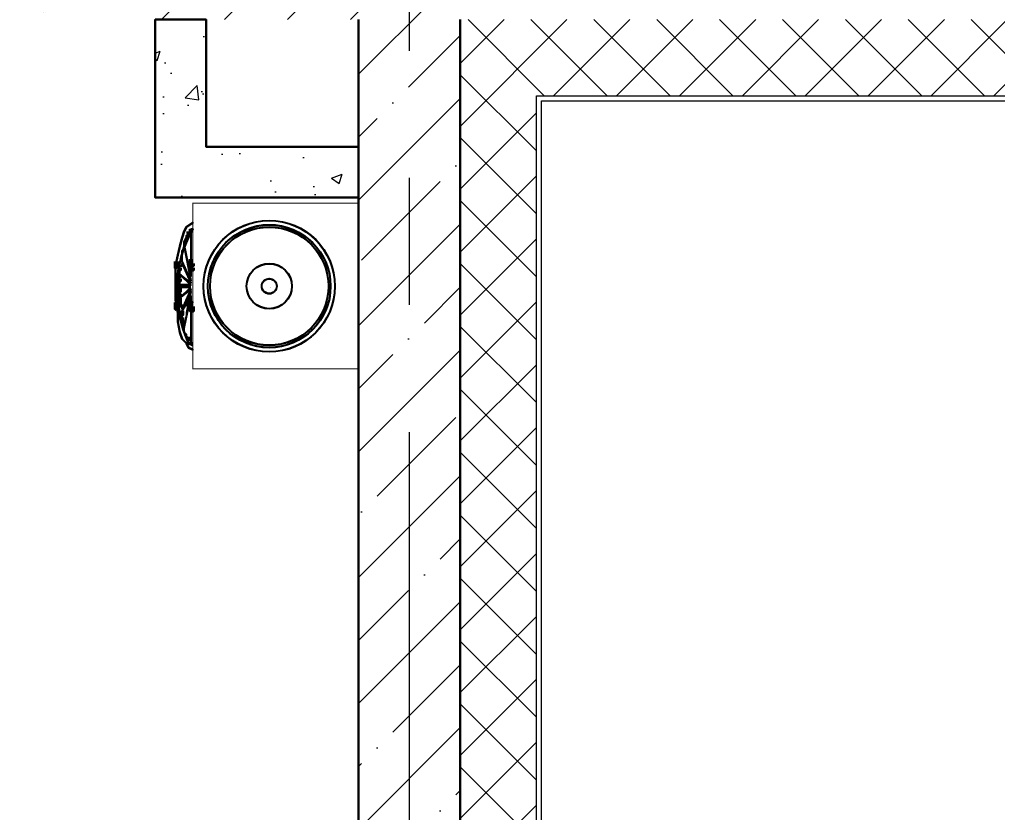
# Model space of a CAD drawing. Header units: millimetres. Extents: x -4447806 to 13389969, y -2188499 to 852203.
# Drawn here: x 4176627 to 4178551, y -612198 to -610639 of the extents above; entities that cross this region are included whole.
import ezdxf
from ezdxf import colors
from ezdxf.entities.mleader import LeaderData, LeaderLine
from ezdxf.math import Vec2, Vec3

# ---------------------------------------------------------------- set-up
doc = ezdxf.new("R2010")
doc.units = ezdxf.units.MM
doc.linetypes.add('CENTER', pattern=[2, 1.25, -0.25, 0.25, -0.25])
for name, color, linetype, lineweight in [('АР_Навесной фасад', 147, 'Continuous', 5), ('АР_Оси', 195, 'Continuous', 9), ('АР_Отметки', 250, 'Continuous', 15), ('АР_Перегородки газоблок', 165, 'Continuous', 30), ('АР_Перегородки газоблок_Штрих', 165, 'Continuous', 5), ('АР_Сущ Несущая стена', 216, 'Continuous', 30), ('АР_Утеплитель', 250, 'Continuous', 9), ('АР_Штриховка монолит', 250, 'Continuous', 9)]:
    doc.layers.add(name, color=color, linetype=linetype, lineweight=lineweight)
doc.layers.add('ТХ_обор_бытовое', color=14, linetype='Continuous')
doc.styles.add('ISOCPEUR', font='isocpeur.ttf', dxfattribs={"width": 0.7})

# ---------------------------------------------------------------- blocks, each defined once
blk = doc.blocks.new('У300')
at = {"layer": 'ТХ_обор_бытовое', "transparency": 33554559}
for points in [[(-230550.5, 67413.5), (-230554.7, 67413.5), (-230554.7, 67409.3), (-230550.5, 67405.1), (-230546.2, 67409.3), (-230546.2, 67413.5)], [(-230550.5, 67413), (-230554.7, 67413), (-230554.7, 67408.8), (-230550.5, 67404.6), (-230546.3, 67408.8), (-230546.3, 67413)], [(-230546.2, 67417.8), (-230550.5, 67417.8), (-230550.5, 67413.5), (-230546.2, 67409.3), (-230542, 67413.5), (-230542, 67417.8)], [(-230546.3, 67417.3), (-230550.5, 67417.3), (-230550.5, 67413), (-230546.3, 67408.8), (-230542, 67413), (-230542, 67417.3)], [(-230575.9, 67354.3), (-230580.1, 67354.3), (-230580.1, 67350), (-230575.9, 67345.8), (-230571.6, 67350), (-230571.6, 67354.3)], [(-230575.9, 67354.3), (-230580.1, 67354.3), (-230580.1, 67350), (-230575.9, 67345.8), (-230571.6, 67350), (-230571.6, 67354.3)], [(-230575.9, 67354.3), (-230580.1, 67354.3), (-230580.1, 67350), (-230575.9, 67345.8), (-230571.6, 67350), (-230571.6, 67354.3)], [(-230575.9, 67354.3), (-230580.1, 67354.3), (-230580.1, 67350), (-230575.9, 67345.8), (-230571.6, 67350), (-230571.6, 67354.3)], [(-230575.9, 67354.3), (-230580.1, 67354.3), (-230580.1, 67350), (-230575.9, 67345.8), (-230571.6, 67350), (-230571.6, 67354.3)], [(-230575.9, 67354.3), (-230580.1, 67354.3), (-230580.1, 67350), (-230575.9, 67345.8), (-230571.6, 67350), (-230571.6, 67354.3)], [(-230575.9, 67353.8), (-230580.1, 67353.8), (-230580.1, 67349.5), (-230575.9, 67345.3), (-230571.7, 67349.5), (-230571.7, 67353.8)], [(-230575.9, 67353.8), (-230580.1, 67353.8), (-230580.1, 67349.5), (-230575.9, 67345.3), (-230571.7, 67349.5), (-230571.7, 67353.8)], [(-230575.9, 67353.8), (-230580.1, 67353.8), (-230580.1, 67349.5), (-230575.9, 67345.3), (-230571.7, 67349.5), (-230571.7, 67353.8)], [(-230575.9, 67353.8), (-230580.1, 67353.8), (-230580.1, 67349.5), (-230575.9, 67345.3), (-230571.7, 67349.5), (-230571.7, 67353.8)], [(-230575.9, 67353.8), (-230580.1, 67353.8), (-230580.1, 67349.5), (-230575.9, 67345.3), (-230571.7, 67349.5), (-230571.7, 67353.8)], [(-230575.9, 67353.8), (-230580.1, 67353.8), (-230580.1, 67349.5), (-230575.9, 67345.3), (-230571.7, 67349.5), (-230571.7, 67353.8)], [(-230571.6, 67354.3), (-230575.9, 67354.3), (-230575.9, 67350), (-230571.6, 67345.8), (-230567.4, 67350), (-230567.4, 67354.3)], [(-230571.6, 67354.3), (-230575.9, 67354.3), (-230575.9, 67350), (-230571.6, 67345.8), (-230567.4, 67350), (-230567.4, 67354.3)], [(-230571.6, 67354.3), (-230575.9, 67354.3), (-230575.9, 67350), (-230571.6, 67345.8), (-230567.4, 67350), (-230567.4, 67354.3)], [(-230571.6, 67354.3), (-230575.9, 67354.3), (-230575.9, 67350), (-230571.6, 67345.8), (-230567.4, 67350), (-230567.4, 67354.3)], [(-230571.6, 67354.3), (-230575.9, 67354.3), (-230575.9, 67350), (-230571.6, 67345.8), (-230567.4, 67350), (-230567.4, 67354.3)], [(-230571.7, 67353.8), (-230575.9, 67353.8), (-230575.9, 67349.5), (-230571.7, 67345.3), (-230567.4, 67349.5), (-230567.4, 67353.8)], [(-230571.7, 67353.8), (-230575.9, 67353.8), (-230575.9, 67349.5), (-230571.7, 67345.3), (-230567.4, 67349.5), (-230567.4, 67353.8)], [(-230571.7, 67353.8), (-230575.9, 67353.8), (-230575.9, 67349.5), (-230571.7, 67345.3), (-230567.4, 67349.5), (-230567.4, 67353.8)], [(-230571.7, 67353.8), (-230575.9, 67353.8), (-230575.9, 67349.5), (-230571.7, 67345.3), (-230567.4, 67349.5), (-230567.4, 67353.8)], [(-230571.7, 67353.8), (-230575.9, 67353.8), (-230575.9, 67349.5), (-230571.7, 67345.3), (-230567.4, 67349.5), (-230567.4, 67353.8)], [(-230546.2, 67358.5), (-230550.5, 67358.5), (-230550.5, 67354.3), (-230546.2, 67350), (-230542, 67354.3), (-230542, 67358.5)], [(-230546.2, 67358.5), (-230550.5, 67358.5), (-230550.5, 67354.3), (-230546.2, 67350), (-230542, 67354.3), (-230542, 67358.5)], [(-230546.3, 67358), (-230550.5, 67358), (-230550.5, 67353.8), (-230546.3, 67349.5), (-230542, 67353.8), (-230542, 67358)], [(-230546.3, 67358), (-230550.5, 67358), (-230550.5, 67353.8), (-230546.3, 67349.5), (-230542, 67353.8), (-230542, 67358)], [(-230546.2, 67354.3), (-230550.5, 67354.3), (-230550.5, 67350), (-230546.2, 67345.8), (-230542, 67350), (-230542, 67354.3)], [(-230546.2, 67354.3), (-230550.5, 67354.3), (-230550.5, 67350), (-230546.2, 67345.8), (-230542, 67350), (-230542, 67354.3)], [(-230546.2, 67354.3), (-230550.5, 67354.3), (-230550.5, 67350), (-230546.2, 67345.8), (-230542, 67350), (-230542, 67354.3)], [(-230546.3, 67353.8), (-230550.5, 67353.8), (-230550.5, 67349.5), (-230546.3, 67345.3), (-230542, 67349.5), (-230542, 67353.8)], [(-230546.3, 67353.8), (-230550.5, 67353.8), (-230550.5, 67349.5), (-230546.3, 67345.3), (-230542, 67349.5), (-230542, 67353.8)], [(-230546.3, 67353.8), (-230550.5, 67353.8), (-230550.5, 67349.5), (-230546.3, 67345.3), (-230542, 67349.5), (-230542, 67353.8)], [(-230575.9, 67350), (-230580.1, 67350), (-230580.1, 67345.8), (-230575.9, 67341.6), (-230571.6, 67345.8), (-230571.6, 67350)], [(-230575.9, 67350), (-230580.1, 67350), (-230580.1, 67345.8), (-230575.9, 67341.6), (-230571.6, 67345.8), (-230571.6, 67350)], [(-230575.9, 67350), (-230580.1, 67350), (-230580.1, 67345.8), (-230575.9, 67341.6), (-230571.6, 67345.8), (-230571.6, 67350)], [(-230575.9, 67350), (-230580.1, 67350), (-230580.1, 67345.8), (-230575.9, 67341.6), (-230571.6, 67345.8), (-230571.6, 67350)], [(-230575.9, 67350), (-230580.1, 67350), (-230580.1, 67345.8), (-230575.9, 67341.6), (-230571.6, 67345.8), (-230571.6, 67350)], [(-230575.9, 67350), (-230580.1, 67350), (-230580.1, 67345.8), (-230575.9, 67341.6), (-230571.6, 67345.8), (-230571.6, 67350)], [(-230575.9, 67350), (-230580.1, 67350), (-230580.1, 67345.8), (-230575.9, 67341.6), (-230571.6, 67345.8), (-230571.6, 67350)], [(-230575.9, 67350), (-230580.1, 67350), (-230580.1, 67345.8), (-230575.9, 67341.6), (-230571.6, 67345.8), (-230571.6, 67350)], [(-230575.9, 67350), (-230580.1, 67350), (-230580.1, 67345.8), (-230575.9, 67341.6), (-230571.6, 67345.8), (-230571.6, 67350)], [(-230575.9, 67350), (-230580.1, 67350), (-230580.1, 67345.8), (-230575.9, 67341.6), (-230571.6, 67345.8), (-230571.6, 67350)], [(-230575.9, 67350), (-230580.1, 67350), (-230580.1, 67345.8), (-230575.9, 67341.6), (-230571.6, 67345.8), (-230571.6, 67350)], [(-230575.9, 67350), (-230580.1, 67350), (-230580.1, 67345.8), (-230575.9, 67341.6), (-230571.6, 67345.8), (-230571.6, 67350)], [(-230575.9, 67350), (-230580.1, 67350), (-230580.1, 67345.8), (-230575.9, 67341.6), (-230571.6, 67345.8), (-230571.6, 67350)], [(-230575.9, 67349.5), (-230580.1, 67349.5), (-230580.1, 67345.3), (-230575.9, 67341.1), (-230571.7, 67345.3), (-230571.7, 67349.5)], [(-230575.9, 67349.5), (-230580.1, 67349.5), (-230580.1, 67345.3), (-230575.9, 67341.1), (-230571.7, 67345.3), (-230571.7, 67349.5)], [(-230575.9, 67349.5), (-230580.1, 67349.5), (-230580.1, 67345.3), (-230575.9, 67341.1), (-230571.7, 67345.3), (-230571.7, 67349.5)], [(-230575.9, 67349.5), (-230580.1, 67349.5), (-230580.1, 67345.3), (-230575.9, 67341.1), (-230571.7, 67345.3), (-230571.7, 67349.5)], [(-230575.9, 67349.5), (-230580.1, 67349.5), (-230580.1, 67345.3), (-230575.9, 67341.1), (-230571.7, 67345.3), (-230571.7, 67349.5)], [(-230575.9, 67349.5), (-230580.1, 67349.5), (-230580.1, 67345.3), (-230575.9, 67341.1), (-230571.7, 67345.3), (-230571.7, 67349.5)], [(-230575.9, 67349.5), (-230580.1, 67349.5), (-230580.1, 67345.3), (-230575.9, 67341.1), (-230571.7, 67345.3), (-230571.7, 67349.5)], [(-230575.9, 67349.5), (-230580.1, 67349.5), (-230580.1, 67345.3), (-230575.9, 67341.1), (-230571.7, 67345.3), (-230571.7, 67349.5)], [(-230575.9, 67349.5), (-230580.1, 67349.5), (-230580.1, 67345.3), (-230575.9, 67341.1), (-230571.7, 67345.3), (-230571.7, 67349.5)], [(-230575.9, 67349.5), (-230580.1, 67349.5), (-230580.1, 67345.3), (-230575.9, 67341.1), (-230571.7, 67345.3), (-230571.7, 67349.5)], [(-230575.9, 67349.5), (-230580.1, 67349.5), (-230580.1, 67345.3), (-230575.9, 67341.1), (-230571.7, 67345.3), (-230571.7, 67349.5)], [(-230575.9, 67349.5), (-230580.1, 67349.5), (-230580.1, 67345.3), (-230575.9, 67341.1), (-230571.7, 67345.3), (-230571.7, 67349.5)], [(-230575.9, 67349.5), (-230580.1, 67349.5), (-230580.1, 67345.3), (-230575.9, 67341.1), (-230571.7, 67345.3), (-230571.7, 67349.5)], [(-230575.9, 67345.8), (-230580.1, 67345.8), (-230580.1, 67341.6), (-230575.9, 67337.3), (-230571.6, 67341.6), (-230571.6, 67345.8)], [(-230575.9, 67345.3), (-230580.1, 67345.3), (-230580.1, 67341.1), (-230575.9, 67336.8), (-230571.7, 67341.1), (-230571.7, 67345.3)], [(-230571.6, 67350), (-230575.9, 67350), (-230575.9, 67345.8), (-230571.6, 67341.6), (-230567.4, 67345.8), (-230567.4, 67350)], [(-230571.6, 67350), (-230575.9, 67350), (-230575.9, 67345.8), (-230571.6, 67341.6), (-230567.4, 67345.8), (-230567.4, 67350)], [(-230571.6, 67350), (-230575.9, 67350), (-230575.9, 67345.8), (-230571.6, 67341.6), (-230567.4, 67345.8), (-230567.4, 67350)], [(-230571.6, 67350), (-230575.9, 67350), (-230575.9, 67345.8), (-230571.6, 67341.6), (-230567.4, 67345.8), (-230567.4, 67350)], [(-230571.6, 67350), (-230575.9, 67350), (-230575.9, 67345.8), (-230571.6, 67341.6), (-230567.4, 67345.8), (-230567.4, 67350)], [(-230571.6, 67350), (-230575.9, 67350), (-230575.9, 67345.8), (-230571.6, 67341.6), (-230567.4, 67345.8), (-230567.4, 67350)], [(-230571.6, 67350), (-230575.9, 67350), (-230575.9, 67345.8), (-230571.6, 67341.6), (-230567.4, 67345.8), (-230567.4, 67350)], [(-230571.6, 67350), (-230575.9, 67350), (-230575.9, 67345.8), (-230571.6, 67341.6), (-230567.4, 67345.8), (-230567.4, 67350)], [(-230571.7, 67349.5), (-230575.9, 67349.5), (-230575.9, 67345.3), (-230571.7, 67341.1), (-230567.4, 67345.3), (-230567.4, 67349.5)], [(-230571.7, 67349.5), (-230575.9, 67349.5), (-230575.9, 67345.3), (-230571.7, 67341.1), (-230567.4, 67345.3), (-230567.4, 67349.5)], [(-230571.7, 67349.5), (-230575.9, 67349.5), (-230575.9, 67345.3), (-230571.7, 67341.1), (-230567.4, 67345.3), (-230567.4, 67349.5)], [(-230571.7, 67349.5), (-230575.9, 67349.5), (-230575.9, 67345.3), (-230571.7, 67341.1), (-230567.4, 67345.3), (-230567.4, 67349.5)], [(-230571.7, 67349.5), (-230575.9, 67349.5), (-230575.9, 67345.3), (-230571.7, 67341.1), (-230567.4, 67345.3), (-230567.4, 67349.5)], [(-230571.7, 67349.5), (-230575.9, 67349.5), (-230575.9, 67345.3), (-230571.7, 67341.1), (-230567.4, 67345.3), (-230567.4, 67349.5)], [(-230571.7, 67349.5), (-230575.9, 67349.5), (-230575.9, 67345.3), (-230571.7, 67341.1), (-230567.4, 67345.3), (-230567.4, 67349.5)], [(-230571.7, 67349.5), (-230575.9, 67349.5), (-230575.9, 67345.3), (-230571.7, 67341.1), (-230567.4, 67345.3), (-230567.4, 67349.5)], [(-230567.4, 67341.1), (-230571.7, 67341.1), (-230571.7, 67336.8), (-230567.4, 67332.6), (-230563.2, 67336.8), (-230563.2, 67341.1)], [(-230567.4, 67341.6), (-230571.6, 67341.6), (-230571.6, 67337.3), (-230567.4, 67333.1), (-230563.2, 67337.3), (-230563.2, 67341.6)], [(-230546.2, 67350), (-230550.5, 67350), (-230550.5, 67345.8), (-230546.2, 67341.6), (-230542, 67345.8), (-230542, 67350)], [(-230546.3, 67349.5), (-230550.5, 67349.5), (-230550.5, 67345.3), (-230546.3, 67341.1), (-230542, 67345.3), (-230542, 67349.5)], [(-230546.2, 67345.8), (-230550.5, 67345.8), (-230550.5, 67341.6), (-230546.2, 67337.3), (-230542, 67341.6), (-230542, 67345.8)], [(-230546.2, 67345.8), (-230550.5, 67345.8), (-230550.5, 67341.6), (-230546.2, 67337.3), (-230542, 67341.6), (-230542, 67345.8)], [(-230546.2, 67345.8), (-230550.5, 67345.8), (-230550.5, 67341.6), (-230546.2, 67337.3), (-230542, 67341.6), (-230542, 67345.8)], [(-230546.2, 67345.8), (-230550.5, 67345.8), (-230550.5, 67341.6), (-230546.2, 67337.3), (-230542, 67341.6), (-230542, 67345.8)], [(-230546.3, 67345.3), (-230550.5, 67345.3), (-230550.5, 67341.1), (-230546.3, 67336.8), (-230542, 67341.1), (-230542, 67345.3)], [(-230546.3, 67345.3), (-230550.5, 67345.3), (-230550.5, 67341.1), (-230546.3, 67336.8), (-230542, 67341.1), (-230542, 67345.3)], [(-230546.3, 67345.3), (-230550.5, 67345.3), (-230550.5, 67341.1), (-230546.3, 67336.8), (-230542, 67341.1), (-230542, 67345.3)], [(-230546.3, 67345.3), (-230550.5, 67345.3), (-230550.5, 67341.1), (-230546.3, 67336.8), (-230542, 67341.1), (-230542, 67345.3)], [(-230542, 67349.5), (-230546.3, 67349.5), (-230546.3, 67345.3), (-230542, 67341.1), (-230537.8, 67345.3), (-230537.8, 67349.5)], [(-230542, 67341.1), (-230546.3, 67341.1), (-230546.3, 67336.8), (-230542, 67332.6), (-230537.8, 67336.8), (-230537.8, 67341.1)], [(-230542, 67341.1), (-230546.3, 67341.1), (-230546.3, 67336.8), (-230542, 67332.6), (-230537.8, 67336.8), (-230537.8, 67341.1)], [(-230542, 67350), (-230546.2, 67350), (-230546.2, 67345.8), (-230542, 67341.6), (-230537.8, 67345.8), (-230537.8, 67350)], [(-230542, 67341.6), (-230546.2, 67341.6), (-230546.2, 67337.3), (-230542, 67333.1), (-230537.8, 67337.3), (-230537.8, 67341.6)], [(-230542, 67341.6), (-230546.2, 67341.6), (-230546.2, 67337.3), (-230542, 67333.1), (-230537.8, 67337.3), (-230537.8, 67341.6)], [(-230567.4, 67328.4), (-230571.7, 67328.4), (-230571.7, 67324.1), (-230567.4, 67319.9), (-230563.2, 67324.1), (-230563.2, 67328.4)], [(-230567.4, 67319.9), (-230571.7, 67319.9), (-230571.7, 67315.7), (-230567.4, 67311.4), (-230563.2, 67315.7), (-230563.2, 67319.9)], [(-230567.4, 67328.9), (-230571.6, 67328.9), (-230571.6, 67324.6), (-230567.4, 67320.4), (-230563.2, 67324.6), (-230563.2, 67328.9)], [(-230567.4, 67320.4), (-230571.6, 67320.4), (-230571.6, 67316.2), (-230567.4, 67311.9), (-230563.2, 67316.2), (-230563.2, 67320.4)], [(-230567.4, 67307.2), (-230571.7, 67307.2), (-230571.7, 67303), (-230567.4, 67298.7), (-230563.2, 67303), (-230563.2, 67307.2)], [(-230567.4, 67303), (-230571.7, 67303), (-230571.7, 67298.7), (-230567.4, 67294.5), (-230563.2, 67298.7), (-230563.2, 67303)], [(-230567.4, 67303), (-230571.7, 67303), (-230571.7, 67298.7), (-230567.4, 67294.5), (-230563.2, 67298.7), (-230563.2, 67303)], [(-230567.4, 67298.7), (-230571.7, 67298.7), (-230571.7, 67294.5), (-230567.4, 67290.3), (-230563.2, 67294.5), (-230563.2, 67298.7)], [(-230567.4, 67298.7), (-230571.7, 67298.7), (-230571.7, 67294.5), (-230567.4, 67290.3), (-230563.2, 67294.5), (-230563.2, 67298.7)], [(-230567.4, 67298.7), (-230571.7, 67298.7), (-230571.7, 67294.5), (-230567.4, 67290.3), (-230563.2, 67294.5), (-230563.2, 67298.7)], [(-230567.4, 67298.7), (-230571.7, 67298.7), (-230571.7, 67294.5), (-230567.4, 67290.3), (-230563.2, 67294.5), (-230563.2, 67298.7)], [(-230567.4, 67307.7), (-230571.6, 67307.7), (-230571.6, 67303.5), (-230567.4, 67299.2), (-230563.2, 67303.5), (-230563.2, 67307.7)], [(-230567.4, 67303.5), (-230571.6, 67303.5), (-230571.6, 67299.2), (-230567.4, 67295), (-230563.2, 67299.2), (-230563.2, 67303.5)], [(-230567.4, 67303.5), (-230571.6, 67303.5), (-230571.6, 67299.2), (-230567.4, 67295), (-230563.2, 67299.2), (-230563.2, 67303.5)], [(-230567.4, 67299.2), (-230571.6, 67299.2), (-230571.6, 67295), (-230567.4, 67290.8), (-230563.2, 67295), (-230563.2, 67299.2)], [(-230567.4, 67299.2), (-230571.6, 67299.2), (-230571.6, 67295), (-230567.4, 67290.8), (-230563.2, 67295), (-230563.2, 67299.2)], [(-230567.4, 67299.2), (-230571.6, 67299.2), (-230571.6, 67295), (-230567.4, 67290.8), (-230563.2, 67295), (-230563.2, 67299.2)], [(-230567.4, 67299.2), (-230571.6, 67299.2), (-230571.6, 67295), (-230567.4, 67290.8), (-230563.2, 67295), (-230563.2, 67299.2)], [(-230567.4, 67290.3), (-230571.7, 67290.3), (-230571.7, 67286), (-230567.4, 67281.8), (-230563.2, 67286), (-230563.2, 67290.3)], [(-230567.4, 67281.8), (-230571.7, 67281.8), (-230571.7, 67277.6), (-230567.4, 67273.3), (-230563.2, 67277.6), (-230563.2, 67281.8)], [(-230567.4, 67281.8), (-230571.7, 67281.8), (-230571.7, 67277.6), (-230567.4, 67273.3), (-230563.2, 67277.6), (-230563.2, 67281.8)], [(-230567.4, 67277.6), (-230571.7, 67277.6), (-230571.7, 67273.3), (-230567.4, 67269.1), (-230563.2, 67273.3), (-230563.2, 67277.6)], [(-230567.4, 67290.8), (-230571.6, 67290.8), (-230571.6, 67286.5), (-230567.4, 67282.3), (-230563.2, 67286.5), (-230563.2, 67290.8)], [(-230567.4, 67282.3), (-230571.6, 67282.3), (-230571.6, 67278.1), (-230567.4, 67273.8), (-230563.2, 67278.1), (-230563.2, 67282.3)], [(-230567.4, 67282.3), (-230571.6, 67282.3), (-230571.6, 67278.1), (-230567.4, 67273.8), (-230563.2, 67278.1), (-230563.2, 67282.3)], [(-230567.4, 67278.1), (-230571.6, 67278.1), (-230571.6, 67273.8), (-230567.4, 67269.6), (-230563.2, 67273.8), (-230563.2, 67278.1)], [(-230575.9, 67273.8), (-230580.1, 67273.8), (-230580.1, 67269.6), (-230575.9, 67265.4), (-230571.6, 67269.6), (-230571.6, 67273.8)], [(-230575.9, 67273.8), (-230580.1, 67273.8), (-230580.1, 67269.6), (-230575.9, 67265.4), (-230571.6, 67269.6), (-230571.6, 67273.8)], [(-230575.9, 67273.3), (-230580.1, 67273.3), (-230580.1, 67269.1), (-230575.9, 67264.9), (-230571.7, 67269.1), (-230571.7, 67273.3)], [(-230575.9, 67273.3), (-230580.1, 67273.3), (-230580.1, 67269.1), (-230575.9, 67264.9), (-230571.7, 67269.1), (-230571.7, 67273.3)], [(-230575.9, 67269.6), (-230580.1, 67269.6), (-230580.1, 67265.4), (-230575.9, 67261.1), (-230571.6, 67265.4), (-230571.6, 67269.6)], [(-230575.9, 67269.6), (-230580.1, 67269.6), (-230580.1, 67265.4), (-230575.9, 67261.1), (-230571.6, 67265.4), (-230571.6, 67269.6)], [(-230575.9, 67269.6), (-230580.1, 67269.6), (-230580.1, 67265.4), (-230575.9, 67261.1), (-230571.6, 67265.4), (-230571.6, 67269.6)], [(-230575.9, 67269.6), (-230580.1, 67269.6), (-230580.1, 67265.4), (-230575.9, 67261.1), (-230571.6, 67265.4), (-230571.6, 67269.6)], [(-230575.9, 67269.6), (-230580.1, 67269.6), (-230580.1, 67265.4), (-230575.9, 67261.1), (-230571.6, 67265.4), (-230571.6, 67269.6)], [(-230575.9, 67269.6), (-230580.1, 67269.6), (-230580.1, 67265.4), (-230575.9, 67261.1), (-230571.6, 67265.4), (-230571.6, 67269.6)], [(-230575.9, 67269.6), (-230580.1, 67269.6), (-230580.1, 67265.4), (-230575.9, 67261.1), (-230571.6, 67265.4), (-230571.6, 67269.6)], [(-230575.9, 67269.6), (-230580.1, 67269.6), (-230580.1, 67265.4), (-230575.9, 67261.1), (-230571.6, 67265.4), (-230571.6, 67269.6)], [(-230575.9, 67269.6), (-230580.1, 67269.6), (-230580.1, 67265.4), (-230575.9, 67261.1), (-230571.6, 67265.4), (-230571.6, 67269.6)], [(-230575.9, 67269.1), (-230580.1, 67269.1), (-230580.1, 67264.9), (-230575.9, 67260.6), (-230571.7, 67264.9), (-230571.7, 67269.1)], [(-230575.9, 67269.1), (-230580.1, 67269.1), (-230580.1, 67264.9), (-230575.9, 67260.6), (-230571.7, 67264.9), (-230571.7, 67269.1)], [(-230575.9, 67269.1), (-230580.1, 67269.1), (-230580.1, 67264.9), (-230575.9, 67260.6), (-230571.7, 67264.9), (-230571.7, 67269.1)], [(-230575.9, 67269.1), (-230580.1, 67269.1), (-230580.1, 67264.9), (-230575.9, 67260.6), (-230571.7, 67264.9), (-230571.7, 67269.1)], [(-230575.9, 67269.1), (-230580.1, 67269.1), (-230580.1, 67264.9), (-230575.9, 67260.6), (-230571.7, 67264.9), (-230571.7, 67269.1)], [(-230575.9, 67269.1), (-230580.1, 67269.1), (-230580.1, 67264.9), (-230575.9, 67260.6), (-230571.7, 67264.9), (-230571.7, 67269.1)], [(-230575.9, 67269.1), (-230580.1, 67269.1), (-230580.1, 67264.9), (-230575.9, 67260.6), (-230571.7, 67264.9), (-230571.7, 67269.1)], [(-230575.9, 67269.1), (-230580.1, 67269.1), (-230580.1, 67264.9), (-230575.9, 67260.6), (-230571.7, 67264.9), (-230571.7, 67269.1)], [(-230575.9, 67269.1), (-230580.1, 67269.1), (-230580.1, 67264.9), (-230575.9, 67260.6), (-230571.7, 67264.9), (-230571.7, 67269.1)], [(-230575.9, 67265.4), (-230580.1, 67265.4), (-230580.1, 67261.1), (-230575.9, 67256.9), (-230571.6, 67261.1), (-230571.6, 67265.4)], [(-230575.9, 67265.4), (-230580.1, 67265.4), (-230580.1, 67261.1), (-230575.9, 67256.9), (-230571.6, 67261.1), (-230571.6, 67265.4)], [(-230575.9, 67265.4), (-230580.1, 67265.4), (-230580.1, 67261.1), (-230575.9, 67256.9), (-230571.6, 67261.1), (-230571.6, 67265.4)], [(-230575.9, 67265.4), (-230580.1, 67265.4), (-230580.1, 67261.1), (-230575.9, 67256.9), (-230571.6, 67261.1), (-230571.6, 67265.4)], [(-230575.9, 67265.4), (-230580.1, 67265.4), (-230580.1, 67261.1), (-230575.9, 67256.9), (-230571.6, 67261.1), (-230571.6, 67265.4)], [(-230575.9, 67264.9), (-230580.1, 67264.9), (-230580.1, 67260.6), (-230575.9, 67256.4), (-230571.7, 67260.6), (-230571.7, 67264.9)], [(-230575.9, 67264.9), (-230580.1, 67264.9), (-230580.1, 67260.6), (-230575.9, 67256.4), (-230571.7, 67260.6), (-230571.7, 67264.9)], [(-230575.9, 67264.9), (-230580.1, 67264.9), (-230580.1, 67260.6), (-230575.9, 67256.4), (-230571.7, 67260.6), (-230571.7, 67264.9)], [(-230575.9, 67264.9), (-230580.1, 67264.9), (-230580.1, 67260.6), (-230575.9, 67256.4), (-230571.7, 67260.6), (-230571.7, 67264.9)], [(-230575.9, 67264.9), (-230580.1, 67264.9), (-230580.1, 67260.6), (-230575.9, 67256.4), (-230571.7, 67260.6), (-230571.7, 67264.9)], [(-230571.6, 67269.6), (-230575.9, 67269.6), (-230575.9, 67265.4), (-230571.6, 67261.1), (-230567.4, 67265.4), (-230567.4, 67269.6)], [(-230571.6, 67269.6), (-230575.9, 67269.6), (-230575.9, 67265.4), (-230571.6, 67261.1), (-230567.4, 67265.4), (-230567.4, 67269.6)], [(-230571.6, 67269.6), (-230575.9, 67269.6), (-230575.9, 67265.4), (-230571.6, 67261.1), (-230567.4, 67265.4), (-230567.4, 67269.6)], [(-230571.6, 67269.6), (-230575.9, 67269.6), (-230575.9, 67265.4), (-230571.6, 67261.1), (-230567.4, 67265.4), (-230567.4, 67269.6)], [(-230571.6, 67269.6), (-230575.9, 67269.6), (-230575.9, 67265.4), (-230571.6, 67261.1), (-230567.4, 67265.4), (-230567.4, 67269.6)], [(-230571.6, 67269.6), (-230575.9, 67269.6), (-230575.9, 67265.4), (-230571.6, 67261.1), (-230567.4, 67265.4), (-230567.4, 67269.6)], [(-230571.6, 67269.6), (-230575.9, 67269.6), (-230575.9, 67265.4), (-230571.6, 67261.1), (-230567.4, 67265.4), (-230567.4, 67269.6)], [(-230571.6, 67269.6), (-230575.9, 67269.6), (-230575.9, 67265.4), (-230571.6, 67261.1), (-230567.4, 67265.4), (-230567.4, 67269.6)], [(-230571.6, 67269.6), (-230575.9, 67269.6), (-230575.9, 67265.4), (-230571.6, 67261.1), (-230567.4, 67265.4), (-230567.4, 67269.6)], [(-230571.7, 67269.1), (-230575.9, 67269.1), (-230575.9, 67264.9), (-230571.7, 67260.6), (-230567.4, 67264.9), (-230567.4, 67269.1)], [(-230571.7, 67269.1), (-230575.9, 67269.1), (-230575.9, 67264.9), (-230571.7, 67260.6), (-230567.4, 67264.9), (-230567.4, 67269.1)], [(-230571.7, 67269.1), (-230575.9, 67269.1), (-230575.9, 67264.9), (-230571.7, 67260.6), (-230567.4, 67264.9), (-230567.4, 67269.1)], [(-230571.7, 67269.1), (-230575.9, 67269.1), (-230575.9, 67264.9), (-230571.7, 67260.6), (-230567.4, 67264.9), (-230567.4, 67269.1)], [(-230571.7, 67269.1), (-230575.9, 67269.1), (-230575.9, 67264.9), (-230571.7, 67260.6), (-230567.4, 67264.9), (-230567.4, 67269.1)], [(-230571.7, 67269.1), (-230575.9, 67269.1), (-230575.9, 67264.9), (-230571.7, 67260.6), (-230567.4, 67264.9), (-230567.4, 67269.1)], [(-230571.7, 67269.1), (-230575.9, 67269.1), (-230575.9, 67264.9), (-230571.7, 67260.6), (-230567.4, 67264.9), (-230567.4, 67269.1)], [(-230571.7, 67269.1), (-230575.9, 67269.1), (-230575.9, 67264.9), (-230571.7, 67260.6), (-230567.4, 67264.9), (-230567.4, 67269.1)], [(-230571.7, 67269.1), (-230575.9, 67269.1), (-230575.9, 67264.9), (-230571.7, 67260.6), (-230567.4, 67264.9), (-230567.4, 67269.1)], [(-230571.6, 67265.4), (-230575.9, 67265.4), (-230575.9, 67261.1), (-230571.6, 67256.9), (-230567.4, 67261.1), (-230567.4, 67265.4)], [(-230571.6, 67265.4), (-230575.9, 67265.4), (-230575.9, 67261.1), (-230571.6, 67256.9), (-230567.4, 67261.1), (-230567.4, 67265.4)], [(-230571.6, 67265.4), (-230575.9, 67265.4), (-230575.9, 67261.1), (-230571.6, 67256.9), (-230567.4, 67261.1), (-230567.4, 67265.4)], [(-230571.7, 67264.9), (-230575.9, 67264.9), (-230575.9, 67260.6), (-230571.7, 67256.4), (-230567.4, 67260.6), (-230567.4, 67264.9)], [(-230571.7, 67264.9), (-230575.9, 67264.9), (-230575.9, 67260.6), (-230571.7, 67256.4), (-230567.4, 67260.6), (-230567.4, 67264.9)], [(-230571.7, 67264.9), (-230575.9, 67264.9), (-230575.9, 67260.6), (-230571.7, 67256.4), (-230567.4, 67260.6), (-230567.4, 67264.9)], [(-230567.4, 67273.3), (-230571.7, 67273.3), (-230571.7, 67269.1), (-230567.4, 67264.9), (-230563.2, 67269.1), (-230563.2, 67273.3)], [(-230567.4, 67273.8), (-230571.6, 67273.8), (-230571.6, 67269.6), (-230567.4, 67265.4), (-230563.2, 67269.6), (-230563.2, 67273.8)], [(-230563.2, 67269.6), (-230567.4, 67269.6), (-230567.4, 67265.4), (-230563.2, 67261.1), (-230558.9, 67265.4), (-230558.9, 67269.6)], [(-230563.2, 67269.1), (-230567.4, 67269.1), (-230567.4, 67264.9), (-230563.2, 67260.6), (-230559, 67264.9), (-230559, 67269.1)], [(-230563.2, 67256.9), (-230567.4, 67256.9), (-230567.4, 67252.7), (-230563.2, 67248.4), (-230558.9, 67252.7), (-230558.9, 67256.9)], [(-230563.2, 67256.4), (-230567.4, 67256.4), (-230567.4, 67252.2), (-230563.2, 67247.9), (-230559, 67252.2), (-230559, 67256.4)], [(-230550.5, 67269.6), (-230554.7, 67269.6), (-230554.7, 67265.4), (-230550.5, 67261.1), (-230546.2, 67265.4), (-230546.2, 67269.6)], [(-230550.5, 67269.6), (-230554.7, 67269.6), (-230554.7, 67265.4), (-230550.5, 67261.1), (-230546.2, 67265.4), (-230546.2, 67269.6)], [(-230550.5, 67269.1), (-230554.7, 67269.1), (-230554.7, 67264.9), (-230550.5, 67260.6), (-230546.3, 67264.9), (-230546.3, 67269.1)], [(-230550.5, 67269.1), (-230554.7, 67269.1), (-230554.7, 67264.9), (-230550.5, 67260.6), (-230546.3, 67264.9), (-230546.3, 67269.1)], [(-230546.2, 67273.8), (-230550.5, 67273.8), (-230550.5, 67269.6), (-230546.2, 67265.4), (-230542, 67269.6), (-230542, 67273.8)], [(-230546.2, 67273.8), (-230550.5, 67273.8), (-230550.5, 67269.6), (-230546.2, 67265.4), (-230542, 67269.6), (-230542, 67273.8)], [(-230546.2, 67273.8), (-230550.5, 67273.8), (-230550.5, 67269.6), (-230546.2, 67265.4), (-230542, 67269.6), (-230542, 67273.8)], [(-230546.2, 67273.8), (-230550.5, 67273.8), (-230550.5, 67269.6), (-230546.2, 67265.4), (-230542, 67269.6), (-230542, 67273.8)], [(-230546.3, 67273.3), (-230550.5, 67273.3), (-230550.5, 67269.1), (-230546.3, 67264.9), (-230542, 67269.1), (-230542, 67273.3)], [(-230546.3, 67273.3), (-230550.5, 67273.3), (-230550.5, 67269.1), (-230546.3, 67264.9), (-230542, 67269.1), (-230542, 67273.3)], [(-230546.3, 67273.3), (-230550.5, 67273.3), (-230550.5, 67269.1), (-230546.3, 67264.9), (-230542, 67269.1), (-230542, 67273.3)], [(-230546.3, 67273.3), (-230550.5, 67273.3), (-230550.5, 67269.1), (-230546.3, 67264.9), (-230542, 67269.1), (-230542, 67273.3)], [(-230546.2, 67269.6), (-230550.5, 67269.6), (-230550.5, 67265.4), (-230546.2, 67261.1), (-230542, 67265.4), (-230542, 67269.6)], [(-230546.2, 67269.6), (-230550.5, 67269.6), (-230550.5, 67265.4), (-230546.2, 67261.1), (-230542, 67265.4), (-230542, 67269.6)], [(-230546.3, 67269.1), (-230550.5, 67269.1), (-230550.5, 67264.9), (-230546.3, 67260.6), (-230542, 67264.9), (-230542, 67269.1)], [(-230546.3, 67269.1), (-230550.5, 67269.1), (-230550.5, 67264.9), (-230546.3, 67260.6), (-230542, 67264.9), (-230542, 67269.1)], [(-230546.2, 67265.4), (-230550.5, 67265.4), (-230550.5, 67261.1), (-230546.2, 67256.9), (-230542, 67261.1), (-230542, 67265.4)], [(-230546.2, 67265.4), (-230550.5, 67265.4), (-230550.5, 67261.1), (-230546.2, 67256.9), (-230542, 67261.1), (-230542, 67265.4)], [(-230546.3, 67264.9), (-230550.5, 67264.9), (-230550.5, 67260.6), (-230546.3, 67256.4), (-230542, 67260.6), (-230542, 67264.9)], [(-230546.3, 67264.9), (-230550.5, 67264.9), (-230550.5, 67260.6), (-230546.3, 67256.4), (-230542, 67260.6), (-230542, 67264.9)], [(-230546.2, 67261.1), (-230550.5, 67261.1), (-230550.5, 67256.9), (-230546.2, 67252.7), (-230542, 67256.9), (-230542, 67261.1)], [(-230546.2, 67261.1), (-230550.5, 67261.1), (-230550.5, 67256.9), (-230546.2, 67252.7), (-230542, 67256.9), (-230542, 67261.1)], [(-230546.3, 67260.6), (-230550.5, 67260.6), (-230550.5, 67256.4), (-230546.3, 67252.2), (-230542, 67256.4), (-230542, 67260.6)], [(-230546.3, 67260.6), (-230550.5, 67260.6), (-230550.5, 67256.4), (-230546.3, 67252.2), (-230542, 67256.4), (-230542, 67260.6)], [(-230542, 67264.9), (-230546.3, 67264.9), (-230546.3, 67260.6), (-230542, 67256.4), (-230537.8, 67260.6), (-230537.8, 67264.9)], [(-230542, 67260.6), (-230546.3, 67260.6), (-230546.3, 67256.4), (-230542, 67252.2), (-230537.8, 67256.4), (-230537.8, 67260.6)], [(-230542, 67260.6), (-230546.3, 67260.6), (-230546.3, 67256.4), (-230542, 67252.2), (-230537.8, 67256.4), (-230537.8, 67260.6)], [(-230542, 67265.4), (-230546.2, 67265.4), (-230546.2, 67261.1), (-230542, 67256.9), (-230537.8, 67261.1), (-230537.8, 67265.4)], [(-230542, 67261.1), (-230546.2, 67261.1), (-230546.2, 67256.9), (-230542, 67252.7), (-230537.8, 67256.9), (-230537.8, 67261.1)], [(-230542, 67261.1), (-230546.2, 67261.1), (-230546.2, 67256.9), (-230542, 67252.7), (-230537.8, 67256.9), (-230537.8, 67261.1)], [(-230563.2, 67252.7), (-230567.4, 67252.7), (-230567.4, 67248.4), (-230563.2, 67244.2), (-230558.9, 67248.4), (-230558.9, 67252.7)], [(-230563.2, 67252.2), (-230567.4, 67252.2), (-230567.4, 67247.9), (-230563.2, 67243.7), (-230559, 67247.9), (-230559, 67252.2)], [(-230563.2, 67244.2), (-230567.4, 67244.2), (-230567.4, 67240), (-230563.2, 67235.7), (-230558.9, 67240), (-230558.9, 67244.2)], [(-230563.2, 67243.7), (-230567.4, 67243.7), (-230567.4, 67239.5), (-230563.2, 67235.2), (-230559, 67239.5), (-230559, 67243.7)], [(-230563.2, 67240), (-230567.4, 67240), (-230567.4, 67235.7), (-230563.2, 67231.5), (-230558.9, 67235.7), (-230558.9, 67240)], [(-230563.2, 67239.5), (-230567.4, 67239.5), (-230567.4, 67235.2), (-230563.2, 67231), (-230559, 67235.2), (-230559, 67239.5)], [(-230550.5, 67206.1), (-230554.7, 67206.1), (-230554.7, 67201.9), (-230550.5, 67197.6), (-230546.2, 67201.9), (-230546.2, 67206.1)], [(-230550.5, 67205.6), (-230554.7, 67205.6), (-230554.7, 67201.4), (-230550.5, 67197.1), (-230546.3, 67201.4), (-230546.3, 67205.6)]]:
    blk.add_hatch(color=256, dxfattribs=at).paths.add_polyline_path(points)
at = {"layer": 'ТХ_обор_бытовое', "const_width": 2}
blk.add_lwpolyline([(-230216, 67468.6), (-230216, 67142.6), (-230542, 67142.6), (-230542, 67468.6)], close=True, dxfattribs=at)
at = {"layer": 'ТХ_обор_бытовое'}
for points in [[(-230550.5, 67184.9), (-230554.7, 67193.4), (-230563.2, 67201.9), (-230567.4, 67214.6), (-230571.6, 67235.7), (-230571.6, 67252.7), (-230575.9, 67278.1), (-230575.9, 67299.2), (-230575.9, 67324.6), (-230575.9, 67345.8), (-230571.6, 67367), (-230567.4, 67383.9), (-230563.2, 67400.8), (-230558.9, 67413.5), (-230554.7, 67422), (-230542, 67430.5), (-230554.7, 67422), (-230558.9, 67413.5), (-230563.2, 67400.8), (-230567.4, 67383.9), (-230571.6, 67367), (-230575.9, 67345.8), (-230575.9, 67324.6), (-230575.9, 67299.2), (-230575.9, 67278.1), (-230571.6, 67252.7), (-230571.6, 67235.7), (-230567.4, 67214.6), (-230563.2, 67201.9), (-230554.7, 67193.4), (-230550.5, 67184.9), (-230542, 67180.7), (-230550.5, 67184.9), (-230554.7, 67193.4), (-230563.2, 67201.9), (-230567.4, 67214.6), (-230571.6, 67235.7), (-230571.6, 67252.7), (-230575.9, 67278.1), (-230575.9, 67299.2), (-230575.9, 67324.6), (-230575.9, 67345.8), (-230571.6, 67367), (-230567.4, 67383.9), (-230563.2, 67400.8), (-230558.9, 67413.5), (-230554.7, 67422), (-230542, 67430.5)], [(-230571.6, 67367), (-230575.9, 67345.8), (-230575.9, 67324.6), (-230575.9, 67299.2), (-230575.9, 67278.1)], [(-230542, 67354.3), (-230546.2, 67354.3), (-230546.2, 67350), (-230550.5, 67350), (-230550.5, 67345.8), (-230546.2, 67345.8), (-230546.2, 67341.6), (-230542, 67337.3), (-230546.2, 67341.6), (-230546.2, 67345.8), (-230550.5, 67345.8), (-230550.5, 67350), (-230546.2, 67350), (-230546.2, 67354.3)], [(-230575.9, 67350), (-230575.9, 67345.8), (-230575.9, 67350), (-230571.6, 67350), (-230571.6, 67345.8), (-230575.9, 67345.8)], [(-230542, 67350), (-230546.2, 67350), (-230546.2, 67345.8), (-230542, 67345.8)], [(-230567.4, 67278.1), (-230571.6, 67299.2)], [(-230389.6, 67303.5), (-230389.6, 67303.5)], [(-230542, 67265.4), (-230546.2, 67265.4), (-230546.2, 67261.1), (-230542, 67261.1)], [(-230542, 67193.4), (-230546.2, 67193.4), (-230550.5, 67193.4), (-230542, 67189.2)], [(-230542, 67180.7), (-230550.5, 67184.9), (-230542, 67180.7)]]:
    blk.add_lwpolyline(points, dxfattribs=at)
at = {"layer": 'ТХ_обор_бытовое', "elevation": -0.6}
for points in [[(-230550.5, 67184.4), (-230554.7, 67192.9), (-230563.2, 67201.4), (-230567.4, 67214.1), (-230571.7, 67235.2), (-230571.7, 67252.2), (-230575.9, 67277.6), (-230575.9, 67298.7), (-230575.9, 67324.1), (-230575.9, 67345.3), (-230571.7, 67366.5), (-230567.4, 67383.4), (-230563.2, 67400.3), (-230559, 67413), (-230554.7, 67421.5), (-230542, 67430), (-230554.7, 67421.5), (-230559, 67413), (-230563.2, 67400.3), (-230567.4, 67383.4), (-230571.7, 67366.5), (-230575.9, 67345.3), (-230575.9, 67324.1), (-230575.9, 67298.7), (-230575.9, 67277.6), (-230571.7, 67252.2), (-230571.7, 67235.2), (-230567.4, 67214.1), (-230563.2, 67201.4), (-230554.7, 67192.9), (-230550.5, 67184.4), (-230542, 67180.2), (-230550.5, 67184.4), (-230554.7, 67192.9), (-230563.2, 67201.4), (-230567.4, 67214.1), (-230571.7, 67235.2), (-230571.7, 67252.2), (-230575.9, 67277.6), (-230575.9, 67298.7), (-230575.9, 67324.1), (-230575.9, 67345.3), (-230571.7, 67366.5), (-230567.4, 67383.4), (-230563.2, 67400.3), (-230559, 67413), (-230554.7, 67421.5), (-230542, 67430)], [(-230571.7, 67366.5), (-230575.9, 67345.3), (-230575.9, 67324.1), (-230575.9, 67298.7), (-230575.9, 67277.6)], [(-230542, 67353.8), (-230546.3, 67353.8), (-230546.3, 67349.5), (-230550.5, 67349.5), (-230550.5, 67345.3), (-230546.3, 67345.3), (-230546.3, 67341.1), (-230542, 67336.8), (-230546.3, 67341.1), (-230546.3, 67345.3), (-230550.5, 67345.3), (-230550.5, 67349.5), (-230546.3, 67349.5), (-230546.3, 67353.8)], [(-230575.9, 67349.5), (-230575.9, 67345.3), (-230575.9, 67349.5), (-230571.7, 67349.5), (-230571.7, 67345.3), (-230575.9, 67345.3)], [(-230542, 67349.5), (-230546.3, 67349.5), (-230546.3, 67345.3), (-230542, 67345.3)], [(-230567.4, 67277.6), (-230571.7, 67298.7)], [(-230389.6, 67303), (-230389.6, 67303)], [(-230542, 67264.9), (-230546.3, 67264.9), (-230546.3, 67260.6), (-230542, 67260.6)], [(-230542, 67192.9), (-230546.3, 67192.9), (-230550.5, 67192.9), (-230542, 67188.7)], [(-230542, 67180.2), (-230550.5, 67184.4), (-230542, 67180.2)]]:
    blk.add_lwpolyline(points, dxfattribs=at)
at = {"layer": 'ТХ_обор_бытовое'}
blk.add_lwpolyline([(-230546.2, 67417.8), (-230542, 67417.8, 0.248454), (-230550.5, 67193.4, -0.207133)], format="xyb", close=True, dxfattribs=at)
at = {"layer": 'ТХ_обор_бытовое', "elevation": -0.6}
blk.add_lwpolyline([(-230546.3, 67417.3), (-230542, 67417.3, 0.248454), (-230550.5, 67192.9, -0.207133)], format="xyb", close=True, dxfattribs=at)
for points in [[(-230546.3, 67324.1), (-230559, 67387.6), (-230559, 67391.9), (-230554.7, 67400.3), (-230554.7, 67404.6), (-230550.5, 67408.8), (-230546.3, 67413)], [(-230546.3, 67315.7), (-230563.2, 67353.8), (-230563.2, 67358), (-230563.2, 67362.2), (-230563.2, 67366.5), (-230563.2, 67370.7), (-230563.2, 67374.9), (-230559, 67379.2), (-230559, 67383.4)], [(-230567.4, 67328.4), (-230567.4, 67332.6), (-230567.4, 67336.8), (-230567.4, 67341.1), (-230567.4, 67345.3), (-230563.2, 67345.3), (-230563.2, 67349.5), (-230546.3, 67311.4)], [(-230567.4, 67307.2), (-230567.4, 67311.4), (-230567.4, 67315.7), (-230567.4, 67319.9), (-230567.4, 67324.1), (-230567.4, 67328.4), (-230546.3, 67307.2)], [(-230546.3, 67303), (-230567.4, 67303), (-230567.4, 67298.7), (-230567.4, 67294.5), (-230567.4, 67290.3), (-230567.4, 67286), (-230567.4, 67281.8)], [(-230567.4, 67269.1), (-230567.4, 67273.3), (-230567.4, 67277.6), (-230567.4, 67281.8), (-230546.3, 67298.7), (-230563.2, 67260.6), (-230563.2, 67264.9), (-230567.4, 67264.9)], [(-230563.2, 67256.4), (-230550.5, 67277.6), (-230550.5, 67281.8), (-230546.3, 67294.5), (-230554.7, 67252.2), (-230554.7, 67247.9), (-230559, 67226.8), (-230559, 67231), (-230563.2, 67235.2), (-230563.2, 67239.5), (-230563.2, 67243.7), (-230563.2, 67247.9), (-230563.2, 67252.2)], [(-230546.3, 67192.9), (-230546.3, 67197.1), (-230550.5, 67201.4), (-230554.7, 67205.6), (-230554.7, 67209.8), (-230559, 67214.1), (-230559, 67218.3), (-230559, 67222.5), (-230546.3, 67286)], [(-230571.7, 67264.9), (-230571.7, 67269.1), (-230575.9, 67269.1), (-230575.9, 67264.9), (-230575.9, 67260.6), (-230571.7, 67260.6)], [(-230542, 67256.4), (-230546.3, 67256.4), (-230546.3, 67260.6), (-230550.5, 67264.9), (-230546.3, 67269.1), (-230546.3, 67273.3), (-230542, 67273.3), (-230546.3, 67273.3), (-230546.3, 67269.1), (-230550.5, 67264.9), (-230546.3, 67260.6), (-230546.3, 67256.4)]]:
    blk.add_lwpolyline(points, close=True, dxfattribs=at)
at = {"layer": 'ТХ_обор_бытовое'}
for points in [[(-230546.2, 67324.6), (-230558.9, 67388.1), (-230558.9, 67392.4), (-230554.7, 67400.8), (-230554.7, 67405.1), (-230550.5, 67409.3), (-230546.2, 67413.5)], [(-230546.2, 67316.2), (-230563.2, 67354.3), (-230563.2, 67358.5), (-230563.2, 67362.7), (-230563.2, 67367), (-230563.2, 67371.2), (-230563.2, 67375.4), (-230558.9, 67379.7), (-230558.9, 67383.9)], [(-230567.4, 67328.9), (-230567.4, 67333.1), (-230567.4, 67337.3), (-230567.4, 67341.6), (-230567.4, 67345.8), (-230563.2, 67345.8), (-230563.2, 67350), (-230546.2, 67311.9)], [(-230567.4, 67307.7), (-230567.4, 67311.9), (-230567.4, 67316.2), (-230567.4, 67320.4), (-230567.4, 67324.6), (-230567.4, 67328.9), (-230546.2, 67307.7)], [(-230546.2, 67303.5), (-230567.4, 67303.5), (-230567.4, 67299.2), (-230567.4, 67295), (-230567.4, 67290.8), (-230567.4, 67286.5), (-230567.4, 67282.3)], [(-230567.4, 67269.6), (-230567.4, 67273.8), (-230567.4, 67278.1), (-230567.4, 67282.3), (-230546.2, 67299.2), (-230563.2, 67261.1), (-230563.2, 67265.4), (-230567.4, 67265.4)], [(-230563.2, 67256.9), (-230550.5, 67278.1), (-230550.5, 67282.3), (-230546.2, 67295), (-230554.7, 67252.7), (-230554.7, 67248.4), (-230558.9, 67227.3), (-230558.9, 67231.5), (-230563.2, 67235.7), (-230563.2, 67240), (-230563.2, 67244.2), (-230563.2, 67248.4), (-230563.2, 67252.7)], [(-230546.2, 67193.4), (-230546.2, 67197.6), (-230550.5, 67201.9), (-230554.7, 67206.1), (-230554.7, 67210.3), (-230558.9, 67214.6), (-230558.9, 67218.8), (-230558.9, 67223), (-230546.2, 67286.5)], [(-230571.6, 67265.4), (-230571.6, 67269.6), (-230575.9, 67269.6), (-230575.9, 67265.4), (-230575.9, 67261.1), (-230571.6, 67261.1)], [(-230542, 67256.9), (-230546.2, 67256.9), (-230546.2, 67261.1), (-230550.5, 67265.4), (-230546.2, 67269.6), (-230546.2, 67273.8), (-230542, 67273.8), (-230546.2, 67273.8), (-230546.2, 67269.6), (-230550.5, 67265.4), (-230546.2, 67261.1), (-230546.2, 67256.9)]]:
    blk.add_lwpolyline(points, close=True, dxfattribs=at)
for centre, radius in [((-230391.8, 67305.1, -0.6), 129.1), ((-230391.8, 67305.1, -0.6), 129.1), ((-230391.7, 67305.6), 129.1), ((-230391.7, 67305.6), 129.1), ((-230391.7, 67305.6), 120.7), ((-230391.8, 67305.1, -0.6), 120.7), ((-230391.8, 67305.1, -0.6), 116.4), ((-230391.7, 67305.6), 116.4), ((-230391.7, 67305.6), 44.5), ((-230391.8, 67305.1, -0.6), 44.5), ((-230391.8, 67305.1, -0.6), 14.8), ((-230391.7, 67305.6), 14.8)]:
    blk.add_circle(centre, radius, dxfattribs=at)
blk = doc.blocks.new('_DotSmall')
at = {"color": 0, "linetype": 'ByBlock', "const_width": 0.5}
blk.add_lwpolyline([(-0.0625, 0, 1), (0.0625, 0, 1)], format="xyb", close=True, dxfattribs=at)

msp = doc.modelspace()

# ---------------------------------------------------------------- hatches: boundary and pattern name
at = {"layer": 'АР_Перегородки газоблок_Штрих', "ltscale": 100}
h = msp.add_hatch(dxfattribs=at)
h.set_pattern_fill('AR-CONC', color=256, scale=30)
h.set_pattern_definition([(50, (4106421.81, -672094.84), (215.17805, -18.82564), [22.5, -247.5]), (355, (4106421.8, -672094.84), (-41.6254, 225.65764), [18, -198]), (100.45144, (4106439.74, -672096.41), (173.55265, 206.832), [19.12206, -210.34263]), (46.1842, (4106421.8, -672034.84), (320.1724, -49.6558), [33.75, -371.25]), (96.63564, (4106448.5, -672038.98), (280.3986, 292.2356), [28.6831, -315.5141]), (351.18416, (4106421.8, -672034.84), (280.3986, 292.2356), [27, -297]), (21, (4106451.81, -672049.84), (179.0721, -120.78567), [22.5, -247.5]), (326, (4106451.8, -672049.84), (72.9946, 217.545), [18, -198]), (71.45144, (4106466.73, -672059.9), (252.0667, 96.75935), [19.12206, -210.34263]), (37.5, (4106421.81, -672094.84), (3.647957, 99.868156), [0, -195.6, 0, -201, 0, -198.75]), (7.5, (4106421.81, -672094.84), (78.92086, 118.32351), [0, -114.6, 0, -191.1, 0, -75.75]), (327.5, (4106354.91, -672094.84), (160.14673, -6.76646), [0, -75, 0, -234, 0, -310.5]), (317.5, (4106324.91, -672094.84), (174.95585, 30.0315), [0, -97.5, 0, -155.4, 0, -220.5])])
h.paths.add_polyline_path([(4176894.264, -610989.158), (4177294.264, -610989.158), (4177294.265, -610889.159), (4176994.265, -610889.159), (4176994.265, -610639.159), (4176894.265, -610639.159)])
at = {"layer": 'АР_Утеплитель', "ltscale": 100}
h = msp.add_hatch(dxfattribs=at)
h.set_pattern_fill('ANSI37', color=256, scale=700)
h.set_pattern_definition([(45, (3219397.64, -567735.58), (-61.871843, 61.871843), []), (135, (3219397.64, -567735.58), (-61.871843, -61.871843), [])])
h.paths.add_polyline_path([(4164394.239, -607279.115), (4170744.269, -607279.115), (4170744.269, -589409.115), (4176384.086, -589409.115), (4176384.086, -589259.115), (4170594.269, -589259.115), (4170594.269, -607129.115), (4164244.239, -607129.115), (4164244.27, -617139.115), (4177644.269, -617139.115), (4177644.269, -610789.115), (4185764.269, -610789.115), (4185764.269, -605599.115), (4194031.656, -605599.115), (4194031.656, -605849.115), (4194181.656, -605849.115), (4194181.656, -605449.115), (4185614.269, -605449.115), (4185614.269, -610639.115), (4177494.269, -610639.115), (4177494.269, -616989.115), (4164394.27, -616989.115)])
at = {"layer": 'АР_Штриховка монолит', "ltscale": 100}
h = msp.add_hatch(dxfattribs=at)
h.set_pattern_fill('ANSI35', color=256, scale=700)
h.set_pattern_definition([(45, (3208046.46, -506889.22), (-123.743687, 123.743687), []), (45, (3208170.2, -506889.22), (-123.743687, 123.743687), [218.75, -43.75, 0, -43.75])])
h.paths.add_polyline_path([(4176674.269, -610639.115), (4177294.269, -610639.115), (4177294.269, -616789.115), (4176659.269, -616789.115), (4176659.269, -616989.115), (4177494.269, -616989.112), (4177494.269, -610639.115), (4177519.269, -610639.115), (4177519.269, -610439.115), (4177519.269, -609839.115), (4177319.269, -609839.115), (4177319.269, -610339.115), (4176674.269, -610339.115)])

# ---------------------------------------------------------------- linework, layer by layer
at = {"layer": 'АР_Навесной фасад', "ltscale": 100}
for p, q in [((4177644.269, -617139.115), (4177644.269, -610789.115)), ((4177644.269, -610789.115), (4185764.269, -610789.115)), ((4177654.269, -617149.115), (4177654.269, -610799.115)), ((4177654.269, -610799.115), (4185774.269, -610799.115))]:
    msp.add_line(p, q, dxfattribs=at)
at = {"layer": 'АР_Оси', "linetype": 'CENTER', "ltscale": 1000}
msp.add_line((4177394.269, -618700.387), (4177394.269, -589317.852), dxfattribs=at)
at = {"layer": 'АР_Перегородки газоблок', "ltscale": 100}
msp.add_lwpolyline([(4177294.265, -610989.159), (4176894.265, -610989.159), (4176894.265, -610639.159), (4176994.265, -610639.159), (4176994.265, -610889.159), (4177294.265, -610889.159)], close=True, dxfattribs=at)
at = {"layer": 'АР_Сущ Несущая стена', "ltscale": 100}
for p, q in [((4177294.269, -616789.115), (4177294.269, -610639.115)), ((4177494.269, -616989.115), (4177494.269, -610639.115))]:
    msp.add_line(p, q, dxfattribs=at)

# ---------------------------------------------------------------- block references
at = {"layer": 'ТХ_обор_бытовое'}
msp.add_blockref('У300', (4407510.295, -678468.797), dxfattribs=at)

# ---------------------------------------------------------------- leaders
at = {"layer": 'АР_Отметки'}
ml = msp.add_multileader_mtext('Standard', dxfattribs=at)
ml.set_content('+11,900', color=256, style='ISOCPEUR')
ml.set_leader_properties(color=256, linetype='Continuous', lineweight=-1)
ml.set_arrow_properties(name='DOTSMALL')
ml.build(insert=Vec2(0, 0))
ml.multileader.update_dxf_attribs({"has_text_frame": 1, "text_left_attachment_type": 4, "text_right_attachment_type": 4, "dogleg_length": 100, "arrow_head_size": 180})
ctx = ml.context
ctx.base_point, ctx.char_height, ctx.arrow_head_size, ctx.landing_gap_size, ctx.plane_origin = Vec3(4224115.308, -615082.206), 250, 180, 50, Vec3(4249351.225, -627229.733)
ctx.left_attachment, ctx.right_attachment = 4, 4
notes = []
notes.append((ctx, [(0, (0, 0, 0), (0, 0), (1, 0), 1, [])]))
ctx.mtext.insert, ctx.mtext.rotation, ctx.mtext.width, ctx.mtext.line_spacing_style, ctx.mtext.flow_direction = Vec3(4224165.308, -614748.873), 6.28318531, 852.69703, 2, 5
for ctx, leaders in notes:
    for number, flags, end, landing, length, lines in leaders:
        leader = LeaderData()
        leader.index, (leader.has_last_leader_line, leader.has_dogleg_vector, leader.attachment_direction) = number, flags
        leader.last_leader_point, leader.dogleg_vector, leader.dogleg_length = Vec3(end), Vec3(landing), length
        for number, points, colour, breaks in lines:
            line = LeaderLine()
            line.index, line.vertices, line.color, line.breaks = number, Vec3.list(points), colors.encode_raw_color(colour), breaks
            leader.lines.append(line)
        ctx.leaders.append(leader)

doc.saveas('drawing.dxf')
